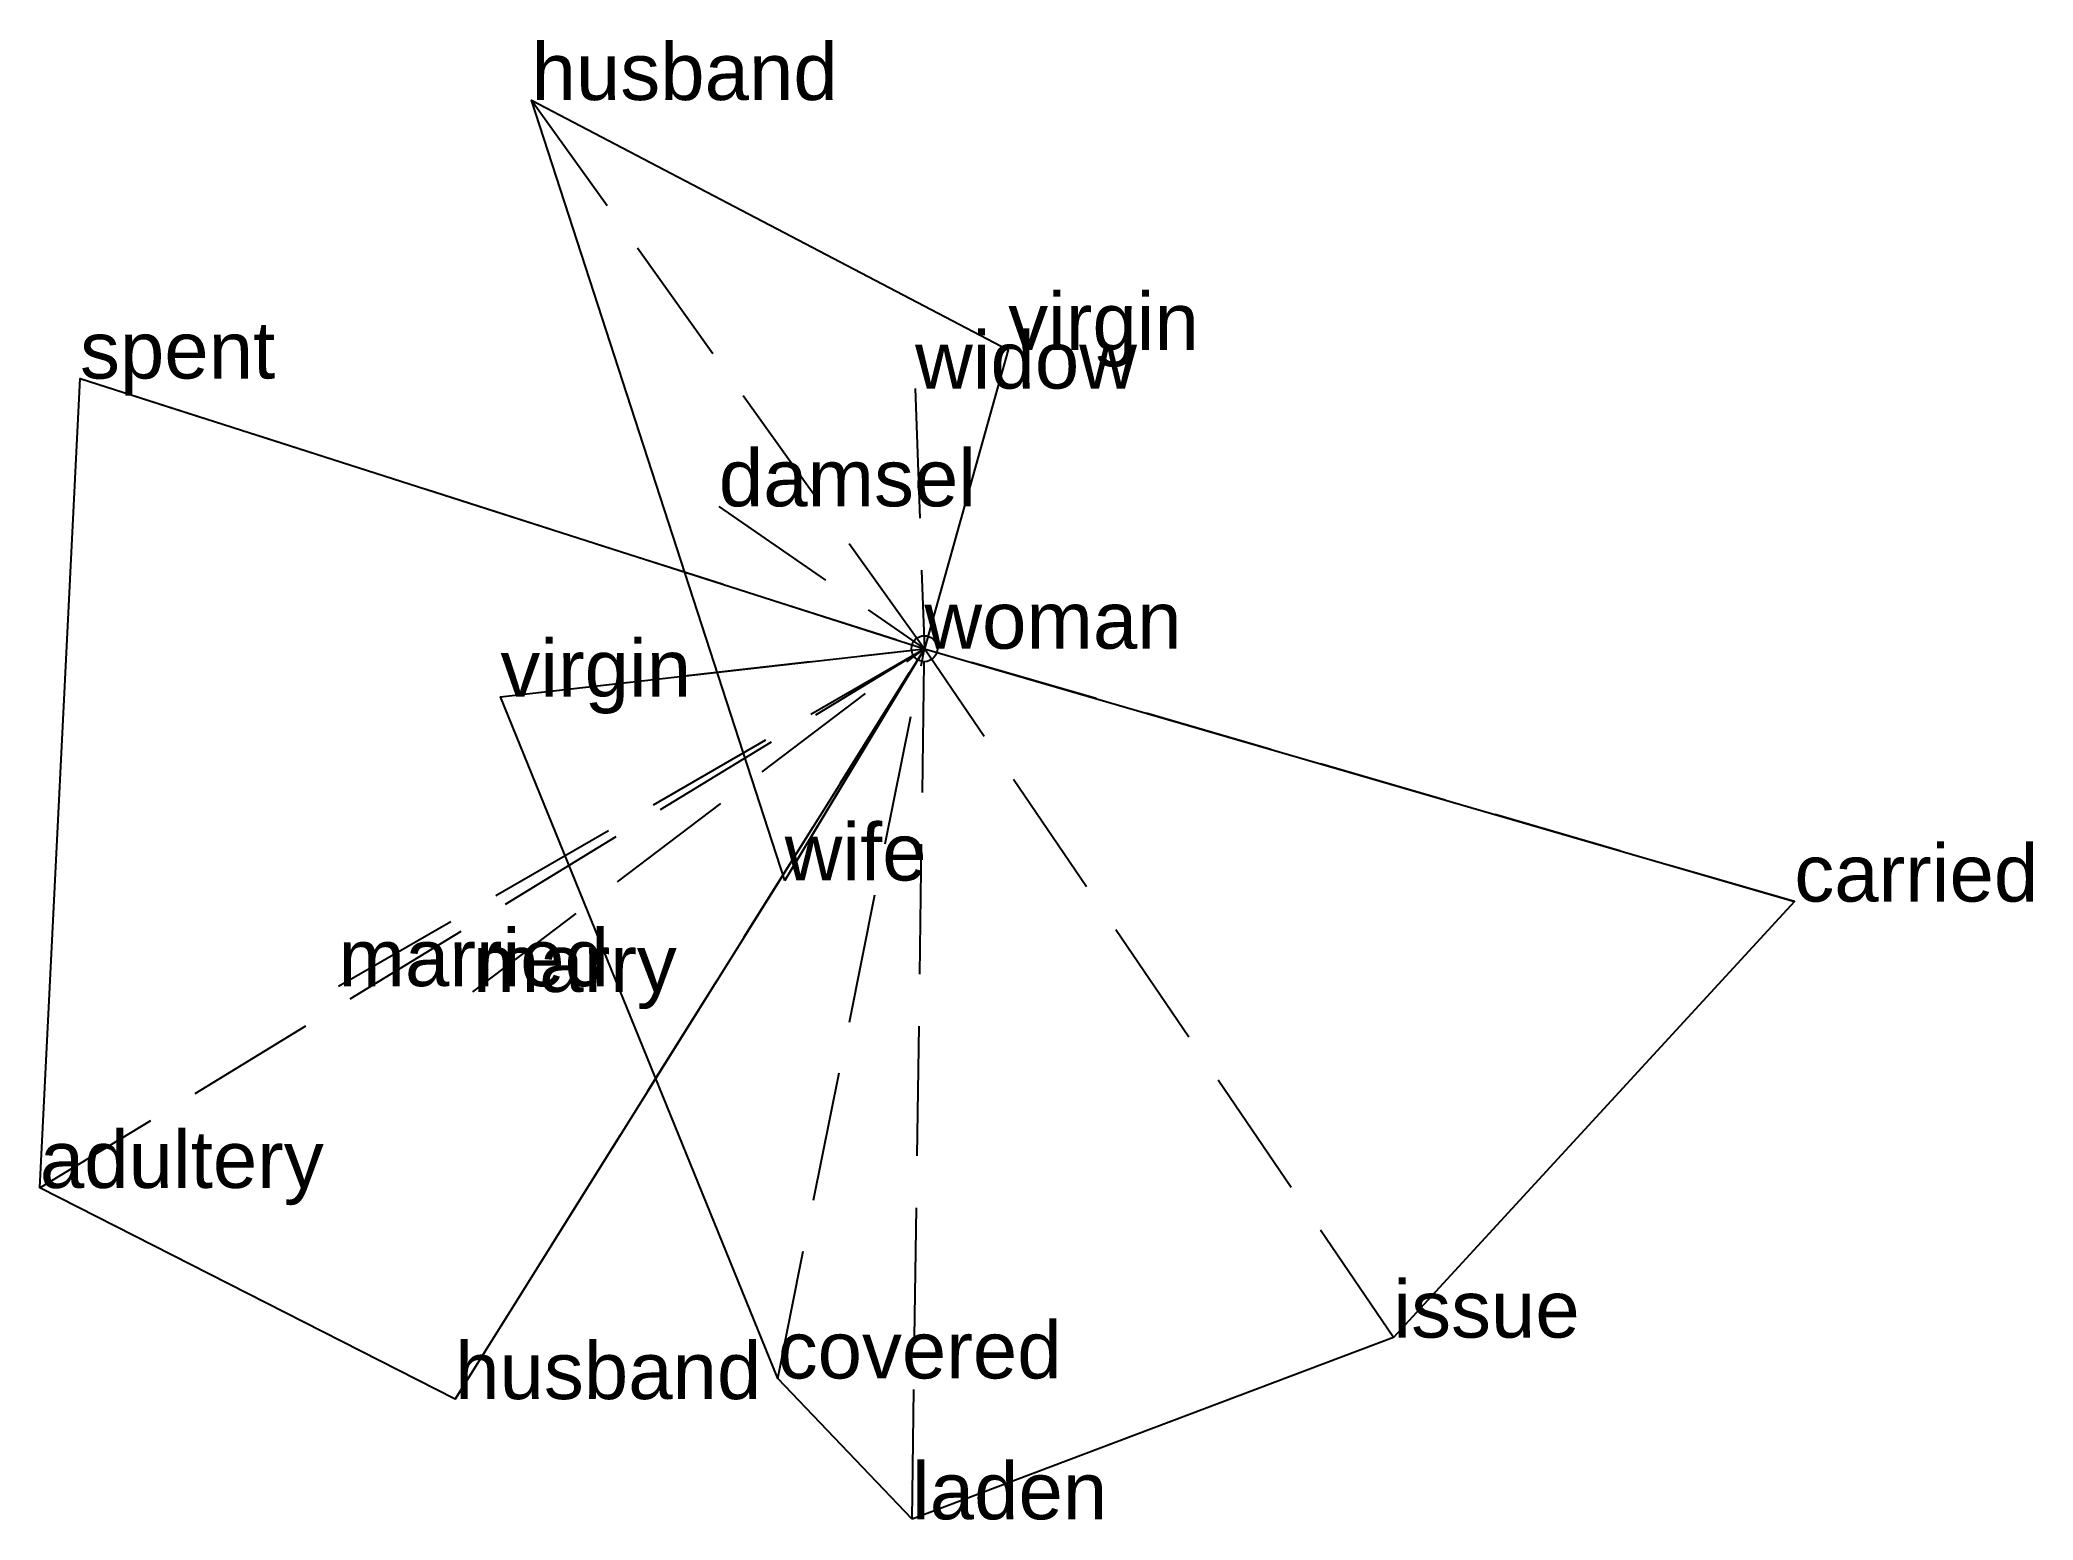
# Model space of a CAD drawing. Extents: x -1.7 to 2.13, y -1.68 to 1.17.
import ezdxf

# ---------------------------------------------------------------- set-up
doc = ezdxf.new("R2010")
doc.units = 0
doc.linetypes.add('DASHED2', pattern=[0.3, 0.25, -0.05])
for name, color, linetype in [('TEXT_nt', 1, 'CONTINUOUS'), ('TEXT_ot', 1, 'CONTINUOUS'), ('TEXT_q', 1, 'CONTINUOUS')]:
    doc.layers.add(name, color=color, linetype=linetype)
doc.styles.get("Standard").update_dxf_attribs({"font": 'arial.ttf'})

# ---------------------------------------------------------------- blocks, each defined once
blk = doc.blocks.new('ot-woman')
at = {"layer": 'LINES_ot', "linetype": 'DASHED2'}
for p in [(-0.7565, 1.0565), (0.1614, 0.5752), (-0.0179, 0.5009), (-0.3959, 0.2741), (-0.269, -0.4464), (0, 0)]:
    blk.add_line(p, (0, 0), dxfattribs=at)
at = {"layer": 'ORIGIN_ot'}
blk.add_circle((0, 0), 0.025, dxfattribs=at)
at = {"layer": 'TEXT_ot'}
for s, p in [('husband', (-0.7565, 1.0565)), ('virgin', (0.1614, 0.5752)), ('widow', (-0.0179, 0.5009)), ('damsel', (-0.3959, 0.2741)), ('woman', (0, 0)), ('wife', (-0.269, -0.4464))]:
    blk.add_text(s, height=0.11, dxfattribs=at).set_placement(p)
blk = doc.blocks.new('nt-woman')
at = {"layer": 'LINES_nt', "linetype": 'DASHED2'}
for p in [(-0.8165, -0.0926), (-0.2825, -1.4053), (-0.0239, -1.6766), (0, 0), (0.9032, -1.3267), (1.6752, -0.487)]:
    blk.add_line(p, (0, 0), dxfattribs=at)
at = {"layer": 'ORIGIN_nt'}
blk.add_circle((0, 0), 0.025, dxfattribs=at)
at = {"layer": 'TEXT_nt'}
for s, p in [('woman', (0, 0)), ('virgin', (-0.8165, -0.0926)), ('carried', (1.6752, -0.487)), ('issue', (0.9032, -1.3267)), ('covered', (-0.2825, -1.4053)), ('laden', (-0.0239, -1.6766))]:
    blk.add_text(s, height=0.11, dxfattribs=at).set_placement(p)
blk = doc.blocks.new('q-woman')
at = {"layer": 'LINES_q', "linetype": 'DASHED2'}
for p in [(-1.626, 0.5202), (-1.7034, -1.0385), (-1.1283, -0.6499), (-0.9036, -1.4451), (-0.8696, -0.661), (0, 0)]:
    blk.add_line(p, (0, 0), dxfattribs=at)
at = {"layer": 'ORIGIN_q'}
blk.add_circle((0, 0), 0.025, dxfattribs=at)
at = {"layer": 'TEXT_q'}
for s, p in [('spent', (-1.626, 0.5202)), ('woman', (0, 0)), ('married', (-1.1283, -0.6499)), ('marry', (-0.8696, -0.661)), ('adultery', (-1.7034, -1.0385)), ('husband', (-0.9036, -1.4451))]:
    blk.add_text(s, height=0.11, dxfattribs=at).set_placement(p)

msp = doc.modelspace()

# ---------------------------------------------------------------- linework, layer by layer
at = {"layer": 'OUTLINE_nt', "linetype": 'CONTINUOUS'}
msp.add_polyline3d([(-0.0239, -1.6766, 0), (-0.2825, -1.4053, 0), (-0.8165, -0.0926, 0), (0, 0, 0), (1.6752, -0.487, 0), (0.9032, -1.3267, 0), (-0.0239, -1.6766, 0)], close=True, dxfattribs=at)
at = {"layer": 'OUTLINE_ot', "linetype": 'CONTINUOUS'}
msp.add_polyline3d([(-0.269, -0.4464, 0), (-0.7565, 1.0565, 0), (0.1614, 0.5752, 0), (0, 0, 0), (-0.269, -0.4464, 0)], close=True, dxfattribs=at)
at = {"layer": 'OUTLINE_q', "linetype": 'CONTINUOUS'}
msp.add_polyline3d([(-0.9036, -1.4451, 0), (-1.7034, -1.0385, 0), (-1.626, 0.5202, 0), (0, 0, 0), (-0.9036, -1.4451, 0)], close=True, dxfattribs=at)

# ---------------------------------------------------------------- block references
for name in ['ot-woman', 'q-woman', 'nt-woman']:
    msp.add_blockref(name, (0, 0))

doc.saveas('drawing.dxf')
